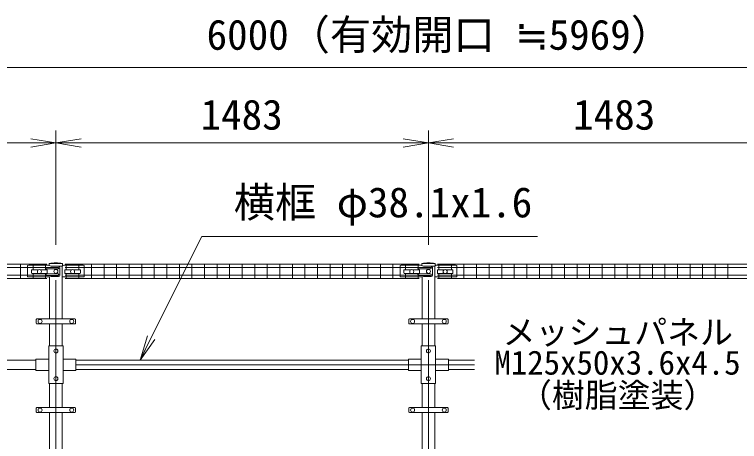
# Model space of a CAD drawing. Units: millimetres, scale not verified. Extents: x -10500 to 10500, y -7425 to 7425.
# Drawn here: x -1377 to 1509, y 1512 to 3211 of the extents above; entities that cross this region are included whole.
import ezdxf
from ezdxf.enums import TextEntityAlignment as Align

# ---------------------------------------------------------------- set-up
doc = ezdxf.new("R2010")
doc.units = ezdxf.units.MM
doc.header["$LTSCALE"] = 50
doc.linetypes.add('USER1', pattern=[50.8, 31.75, -6.35, 6.35, -6.35])
for name, color, linetype, lineweight in [('0-1_D-BMK', 2, 'USER1', 13), ('0-2_D-STR-DIM', 7, 'Continuous', 9), ('0-3_0', 7, 'Continuous', 18), ('0-4_D-STR3', 3, 'Continuous', 13), ('0-5_D-STR1', 1, 'Continuous', 18), ('0-6_D-STR2', 7, 'Continuous', 9), ('0-9_D-STR-TXT', 7, 'Continuous', 9)]:
    doc.layers.add(name, color=color, linetype=linetype, lineweight=lineweight)
doc.styles.add('ＭＳ ゴシック', font='')
doc.styles.get('ＭＳ ゴシック').set_extended_font_data('MS Gothic')

# ---------------------------------------------------------------- blocks, each defined once
blk = doc.blocks.new('_Open')
at = {"layer": '0-3_0', "lineweight": 9}
blk.add_line((-50, 8.33), (0, 0), dxfattribs=at)
blk.add_lwpolyline([(-50, -8.33), (0, 0), (-50, 0)], dxfattribs=at)

msp = doc.modelspace()

# ---------------------------------------------------------------- linework, layer by layer
at = {"layer": '0-1_D-BMK'}
for p, q in [((-1212.5, 566.98), (-1212.5, 2244.98)), ((270.5, 566.98), (270.5, 2244.98)), ((453.84, 1816.97), (-2666.9, 1816.97))]:
    msp.add_line(p, q, dxfattribs=at)
at = {"layer": '0-2_D-STR-DIM'}
for p, q in [((3170.5, 2999.98), (-2629.5, 2999.98)), ((-1212.5, 2294.98), (-1212.5, 2749.98)), ((-1212.5, 2294.98), (-1212.5, 2749.98)), ((270.5, 2294.98), (270.5, 2749.98)), ((270.5, 2294.98), (270.5, 2749.98)), ((-1312.5, 2699.98), (-2594.5, 2699.98)), ((170.5, 2699.98), (-1112.5, 2699.98)), ((1653.5, 2699.98), (370.5, 2699.98))]:
    msp.add_line(p, q, dxfattribs=at)
at = {"layer": '0-4_D-STR3'}
for p, q in [((-1320.5, 2212.98), (-1325.5, 2211.98)), ((-1325.5, 2211.98), (-1325.5, 2168.16)), ((-1320.5, 2212.98), (-1243.41, 2212.98)), ((-1309.25, 2193.45), (-1309.25, 2182.45)), ((-1307.25, 2195.45), (-1281.03, 2195.45)), ((-1275.46, 2195.45), (-1249.25, 2195.45)), ((-1251.5, 2204.98), (-1204.08, 2204.98)), ((-1251.5, 2198.98), (-1204.08, 2198.98)), ((-1247.25, 2193.45), (-1247.25, 2182.45)), ((-1243.41, 2212.98), (-1231.85, 2208.98)), ((-1231.85, 2208.98), (-1202.01, 2208.98)), ((-1197.01, 2203.98), (-1197.01, 2173.98)), ((-1181.58, 2212.98), (-1185.9, 2211.48)), ((-1104.5, 2212.98), (-1181.58, 2212.98)), ((-1177, 2193.45), (-1177, 2182.45)), ((-1148.78, 2195.45), (-1175, 2195.45)), ((-1117, 2195.45), (-1143.21, 2195.45)), ((-1115, 2193.45), (-1115, 2182.45)), ((-1104.5, 2212.98), (-1099.5, 2211.98)), ((-1099.5, 2211.98), (-1099.5, 2168.16)), ((162.5, 2212.98), (157.5, 2211.98)), ((157.5, 2211.98), (157.5, 2168.16)), ((162.5, 2212.98), (239.59, 2212.98)), ((173, 2193.45), (173, 2182.45)), ((175, 2195.45), (201.22, 2195.45)), ((206.79, 2195.45), (233, 2195.45)), ((231.5, 2204.98), (278.92, 2204.98)), ((231.5, 2198.98), (278.92, 2198.98)), ((235, 2193.45), (235, 2182.45)), ((239.59, 2212.98), (251.15, 2208.98)), ((251.15, 2208.98), (280.99, 2208.98)), ((285.99, 2203.98), (285.99, 2173.98)), ((301.42, 2212.98), (297.1, 2211.48)), ((378.5, 2212.98), (301.42, 2212.98)), ((306, 2193.45), (306, 2182.45)), ((334.22, 2195.45), (308, 2195.45)), ((366, 2195.45), (339.79, 2195.45)), ((368, 2193.45), (368, 2182.45)), ((378.5, 2212.98), (383.5, 2211.98)), ((383.5, 2211.98), (383.5, 2168.16)), ((-1237.1, 2167.16), (-1324.5, 2167.16)), ((-1307.25, 2180.45), (-1281.03, 2180.45)), ((-1275.46, 2180.45), (-1249.25, 2180.45)), ((-1251.5, 2178.98), (-1204.08, 2178.98)), ((-1251.5, 2172.98), (-1204.08, 2172.98)), ((-1237.1, 2167.16), (-1231.85, 2168.98)), ((-1231.85, 2168.98), (-1202.01, 2168.98)), ((-1187.1, 2167.16), (-1100.5, 2167.16)), ((-1148.78, 2180.45), (-1175, 2180.45)), ((-1117, 2180.45), (-1143.21, 2180.45)), ((245.9, 2167.16), (158.5, 2167.16)), ((175, 2180.45), (201.22, 2180.45)), ((206.79, 2180.45), (233, 2180.45)), ((231.5, 2178.98), (278.92, 2178.98)), ((231.5, 2172.98), (278.92, 2172.98)), ((245.9, 2167.16), (251.15, 2168.98)), ((251.15, 2168.98), (280.99, 2168.98)), ((295.9, 2167.16), (382.5, 2167.16)), ((334.22, 2180.45), (308, 2180.45)), ((366, 2180.45), (339.79, 2180.45)), ((-1291, 1982.73), (-1291, 1996.73)), ((-1137, 1999.73), (-1288, 1999.73)), ((-1134, 1982.73), (-1134, 1996.73)), ((192, 1982.73), (192, 1996.73)), ((346, 1999.73), (195, 1999.73)), ((349, 1982.73), (349, 1996.73)), ((-1137, 1979.73), (-1288, 1979.73)), ((346, 1979.73), (195, 1979.73)), ((-1241.1, 1891.97), (-1183.9, 1891.97)), ((-1183.9, 1741.97), (-1183.9, 1891.97)), ((241.9, 1891.97), (299.1, 1891.97)), ((299.1, 1741.97), (299.1, 1891.97)), ((-1292.5, 1838.97), (-1241.1, 1838.97)), ((-1292.5, 1838.97), (-1292.5, 1794.97)), ((-1183.9, 1838.97), (-1132.5, 1838.97)), ((-1132.5, 1838.97), (-1132.5, 1794.97)), ((190.5, 1838.97), (241.9, 1838.97)), ((190.5, 1838.97), (190.5, 1794.97)), ((299.1, 1838.97), (350.5, 1838.97)), ((350.5, 1838.97), (350.5, 1794.97)), ((-1292.5, 1794.97), (-1241.1, 1794.97)), ((-1183.9, 1794.97), (-1132.5, 1794.97)), ((190.5, 1794.97), (241.9, 1794.97)), ((299.1, 1794.97), (350.5, 1794.97)), ((-1137, 1646.97), (-1288, 1646.97)), ((346, 1646.97), (195, 1646.97)), ((-1291, 1643.97), (-1291, 1629.97)), ((-1137, 1626.97), (-1288, 1626.97)), ((-1134, 1643.97), (-1134, 1629.97)), ((192, 1643.97), (192, 1629.97)), ((346, 1626.97), (195, 1626.97)), ((349, 1643.97), (349, 1629.97))]:
    msp.add_line(p, q, dxfattribs=at)
for points in [[(-1183.9, 1741.97), (-1241.1, 1741.97), (-1241.1, 1891.97)], [(299.1, 1741.97), (241.9, 1741.97), (241.9, 1891.97)]]:
    msp.add_lwpolyline(points, dxfattribs=at)
for centre in [(-1278.25, 2187.95), (-1212.5, 2188.98), (-1212.5, 2188.98), (-1146, 2187.95), (204, 2187.95), (270.5, 2188.98), (270.5, 2188.98), (337, 2187.95), (-1275.5, 1989.73), (-1149.5, 1989.73), (207.5, 1989.73), (333.5, 1989.73), (-1212.5, 1871.97), (270.5, 1871.97), (-1212.5, 1761.97), (270.5, 1761.97), (-1275.5, 1636.97), (-1149.5, 1636.97), (207.5, 1636.97), (333.5, 1636.97)]:
    msp.add_circle(centre, 8, dxfattribs=at)
for centre, radius, start, end in [((-1307.25, 2193.45), 2, 90, 180), ((-1251, 2201.98), 3, 90, 270), ((-1249.25, 2193.45), 2, 0, 90), ((-1204.08, 2201.98), 3, 270, 90), ((-1202.01, 2203.98), 5, 0, 90), ((-1175, 2193.45), 2, 90, 180), ((-1117, 2193.45), 2, 0, 90), ((175, 2193.45), 2, 90, 180), ((231.5, 2201.98), 3, 90, 270), ((233, 2193.45), 2, 0, 90), ((278.92, 2201.98), 3, 270, 90), ((280.99, 2203.98), 5, 0, 90), ((308, 2193.45), 2, 90, 180), ((366, 2193.45), 2, 0, 90), ((-1324.5, 2168.16), 1, 180, 270), ((-1307.25, 2182.45), 2, 180, 270), ((-1251, 2175.98), 3, 90, 270), ((-1249.25, 2182.45), 2, 270, 0), ((-1204.08, 2175.98), 3, 270, 90), ((-1202.01, 2173.98), 5, 270, 0), ((-1175, 2182.45), 2, 180, 270), ((-1117, 2182.45), 2, 270, 0), ((-1100.5, 2168.16), 1, 270, 0), ((158.5, 2168.16), 1, 180, 270), ((175, 2182.45), 2, 180, 270), ((231.5, 2175.98), 3, 90, 270), ((233, 2182.45), 2, 270, 0), ((278.92, 2175.98), 3, 270, 90), ((280.99, 2173.98), 5, 270, 0), ((308, 2182.45), 2, 180, 270), ((366, 2182.45), 2, 270, 0), ((382.5, 2168.16), 1, 270, 0), ((-1288, 1996.73), 3, 90, 180), ((-1137, 1996.73), 3, 0, 90), ((195, 1996.73), 3, 90, 180), ((346, 1996.73), 3, 0, 90), ((-1288, 1982.73), 3, 180, 270), ((-1137, 1982.73), 3, 270, 0), ((195, 1982.73), 3, 180, 270), ((346, 1982.73), 3, 270, 0), ((-1288, 1643.97), 3, 90, 180), ((-1137, 1643.97), 3, 0, 90), ((195, 1643.97), 3, 90, 180), ((346, 1643.97), 3, 0, 90), ((-1288, 1629.97), 3, 180, 270), ((-1137, 1629.97), 3, 270, 0), ((195, 1629.97), 3, 180, 270), ((346, 1629.97), 3, 270, 0)]:
    msp.add_arc(centre, radius, start, end, dxfattribs=at)
at = {"layer": '0-5_D-STR1'}
for p, q in [((-1239.1, 2219.98), (-1185.9, 2219.98)), ((-1239.1, 2211.48), (-1239.1, 2219.98)), ((-1231.85, 2208.98), (-1185.9, 2208.98)), ((-1187.1, 1999.73), (-1187.1, 2208.98)), ((-1185.9, 2208.98), (-1185.9, 2219.98)), ((243.9, 2219.98), (297.1, 2219.98)), ((243.9, 2211.48), (243.9, 2219.98)), ((251.15, 2208.98), (297.1, 2208.98)), ((295.9, 1999.73), (295.9, 2208.98)), ((297.1, 2208.98), (297.1, 2219.98)), ((-1237.9, 1999.73), (-1237.9, 2167.16)), ((245.1, 1999.73), (245.1, 2167.16)), ((-1237.9, 1891.97), (-1237.9, 1979.73)), ((-1187.1, 1891.97), (-1187.1, 1979.73)), ((245.1, 1891.97), (245.1, 1979.73)), ((295.9, 1891.97), (295.9, 1979.73)), ((-1292, 1836.02), (-2614.5, 1836.02)), ((190.5, 1836.02), (-1132, 1836.02)), ((453.84, 1836.02), (350.5, 1836.02)), ((-1292, 1797.92), (-2614.5, 1797.92)), ((190.5, 1797.92), (-1132, 1797.92)), ((453.84, 1797.92), (350.5, 1797.92)), ((-1237.9, 1646.97), (-1237.9, 1741.97)), ((-1187.1, 1646.97), (-1187.1, 1741.97)), ((245.1, 1646.97), (245.1, 1741.97)), ((295.9, 1646.97), (295.9, 1741.97)), ((-1237.9, 1446.98), (-1237.9, 1626.97)), ((-1187.1, 1446.98), (-1187.1, 1626.97)), ((245.1, 1446.98), (245.1, 1626.97)), ((295.9, 1446.98), (295.9, 1626.97))]:
    msp.add_line(p, q, dxfattribs=at)
for centre in [(-1212.5, 2103.55), (270.5, 2103.55)]:
    msp.add_arc(centre, 119.43, 77.13052, 102.86948, dxfattribs=at)
at = {"layer": '0-6_D-STR2'}
for p, q in [((-2658.5, 2216.97), (-1248.5, 2216.97)), ((-2658.5, 2204.1), (-1248.5, 2204.1)), ((-1353.5, 2160.97), (-1353.5, 2216.97)), ((-1303.5, 2195.45), (-1303.5, 2216.97)), ((-1253.5, 2195.45), (-1253.5, 2216.97)), ((-1176, 2216.97), (234, 2216.97)), ((-1176, 2204.1), (234, 2204.1)), ((-1171, 2195.45), (-1171, 2216.97)), ((-1121, 2195.45), (-1121, 2216.97)), ((-1071, 2160.97), (-1071, 2216.97)), ((-1021, 2160.97), (-1021, 2216.97)), ((-971, 2160.97), (-971, 2216.97)), ((-921, 2160.97), (-921, 2216.97)), ((-871, 2160.97), (-871, 2216.97)), ((-821, 2160.97), (-821, 2216.97)), ((-771, 2160.97), (-771, 2216.97)), ((-721, 2160.97), (-721, 2216.97)), ((-671, 2160.97), (-671, 2216.97)), ((-621, 2160.97), (-621, 2216.97)), ((-571, 2160.97), (-571, 2216.97)), ((-521, 2160.97), (-521, 2216.97)), ((-471, 2160.97), (-471, 2216.97)), ((-421, 2160.97), (-421, 2216.97)), ((-371, 2160.97), (-371, 2216.97)), ((-321, 2160.97), (-321, 2216.97)), ((-271, 2160.97), (-271, 2216.97)), ((-221, 2160.97), (-221, 2216.97)), ((-171, 2160.97), (-171, 2216.97)), ((-121, 2160.97), (-121, 2216.97)), ((-71, 2160.97), (-71, 2216.97)), ((-21, 2160.97), (-21, 2216.97)), ((29, 2160.97), (29, 2216.97)), ((79, 2160.97), (79, 2216.97)), ((129, 2160.97), (129, 2216.97)), ((179, 2195.45), (179, 2216.97)), ((229, 2195.45), (229, 2216.97)), ((307, 2216.97), (1717, 2216.97)), ((307, 2204.1), (1717, 2204.1)), ((312, 2195.45), (312, 2216.97)), ((362, 2195.45), (362, 2216.97)), ((412, 2160.97), (412, 2216.97)), ((462, 2160.97), (462, 2216.97)), ((512, 2160.97), (512, 2216.97)), ((562, 2160.97), (562, 2216.97)), ((612, 2160.97), (612, 2216.97)), ((662, 2160.97), (662, 2216.97)), ((712, 2160.97), (712, 2216.97)), ((762, 2160.97), (762, 2216.97)), ((812, 2160.97), (812, 2216.97)), ((862, 2160.97), (862, 2216.97)), ((912, 2160.97), (912, 2216.97)), ((962, 2160.97), (962, 2216.97)), ((1012, 2160.97), (1012, 2216.97)), ((1062, 2160.97), (1062, 2216.97)), ((1112, 2160.97), (1112, 2216.97)), ((1162, 2160.97), (1162, 2216.97)), ((1212, 2160.97), (1212, 2216.97)), ((1262, 2160.97), (1262, 2216.97)), ((1312, 2160.97), (1312, 2216.97)), ((1362, 2160.97), (1362, 2216.97)), ((1412, 2160.97), (1412, 2216.97)), ((1462, 2160.97), (1462, 2216.97)), ((-2658.5, 2173.85), (-1248.5, 2173.85)), ((-1303.5, 2160.97), (-1303.5, 2180.45)), ((-1253.5, 2160.97), (-1253.5, 2180.45)), ((-1176, 2173.85), (234, 2173.85)), ((-1171, 2160.97), (-1171, 2180.45)), ((-1121, 2160.97), (-1121, 2180.45)), ((179, 2160.97), (179, 2180.45)), ((229, 2160.97), (229, 2180.45)), ((307, 2173.85), (1717, 2173.85)), ((312, 2160.97), (312, 2180.45)), ((362, 2160.97), (362, 2180.45)), ((-2658.5, 2160.97), (-1248.5, 2160.97)), ((-1176, 2160.97), (234, 2160.97)), ((307, 2160.97), (1717, 2160.97))]:
    msp.add_line(p, q, dxfattribs=at)
at = {"layer": '0-9_D-STR-TXT'}
msp.add_lwpolyline([(705.09, 2327.79), (-631.61, 2327.79), (-876.79, 1837.81)], dxfattribs=at)

# ---------------------------------------------------------------- block references
at = {"layer": '0-2_D-STR-DIM', "xscale": 2, "yscale": 2}
for p in [(-1212.5, 2699.98), (270.5, 2699.98)]:
    msp.add_blockref('_Open', p, dxfattribs=at)
at = {"layer": '0-2_D-STR-DIM', "xscale": 2, "yscale": 2, "rotation": 180}
for p in [(-1212.5, 2699.98), (270.5, 2699.98)]:
    msp.add_blockref('_Open', p, dxfattribs=at)
at = {"layer": '0-9_D-STR-TXT', "xscale": 2, "yscale": 2, "rotation": 243.41745}
msp.add_blockref('_Open', (-877.69, 1836.02), dxfattribs=at)

# ---------------------------------------------------------------- texts
at = {"layer": '0-2_D-STR-DIM', "style": 'ＭＳ ゴシック'}
for s, p in [('6000（有効開口 ≒5969）', (-612.75, 3034.95)), ('1483', (-636.62, 2716.85)), ('1483', (846.38, 2716.85))]:
    msp.add_text(s, height=120.2, dxfattribs=at).set_placement(p, align=Align.BOTTOM_LEFT)
at = {"layer": '0-9_D-STR-TXT', "style": 'ＭＳ ゴシック'}
for s, height, p in [('横框 φ38.1x1.6', 120.2, (-504.3, 2367.82)), ('メッシュパネル', 96.04, (565.68, 1870.1)), ('M125x50x3.6x4.5', 96.04, (533.2, 1748.98)), ('（樹脂塗装）', 96.04, (630.66, 1619.31))]:
    msp.add_text(s, height=height, dxfattribs=at).set_placement(p, align=Align.BOTTOM_LEFT)

doc.saveas('drawing.dxf')
